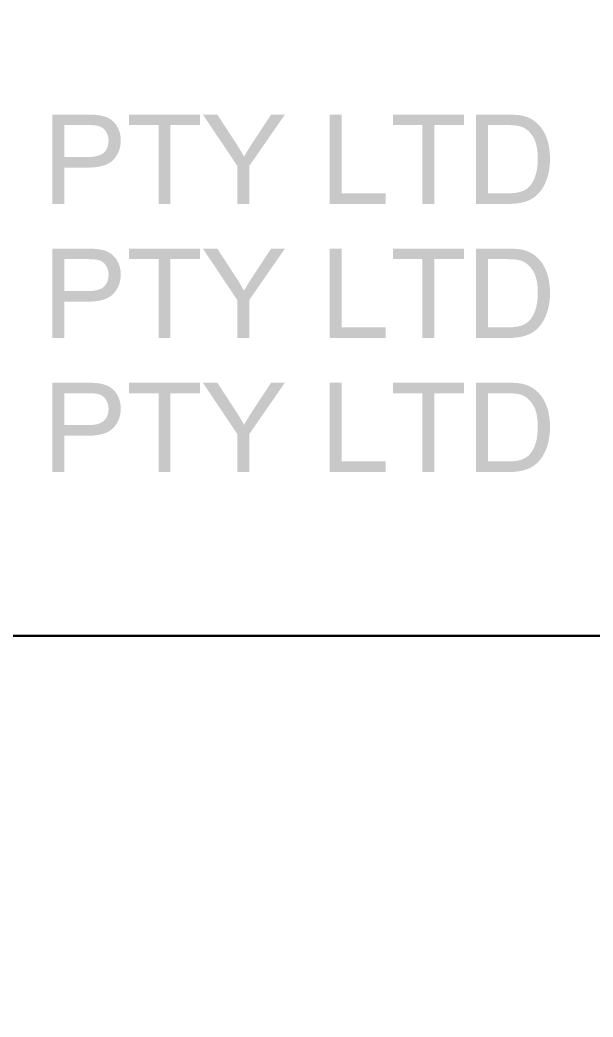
# Paper-space layout 'A3' of a CAD drawing. Header units: millimetres. Extents: x 0 to 420, y 0 to 297.
# Drawn here: x 346.24 to 356.62, y 18.07 to 36.15 of the extents above; entities that cross this region are included whole.
import ezdxf
from ezdxf.enums import TextEntityAlignment as Align

# ---------------------------------------------------------------- set-up
doc = ezdxf.new("R2010")
doc.units = ezdxf.units.MM
doc.header["$MEASUREMENT"] = 0
doc.layers.add('G_Border', color=7, linetype='Continuous', lineweight=18)
doc.styles.add('Style-ISO3098B', font='ISO3098B.shx')
doc.linetypes.add('Optic Underground', pattern='A,-118.110236,216.535433,-118.110236,216.535433,-216.535433,[1,dgnlstyle.shx,S=1.562305,R=0,X=0,Y=0],-98.425197', length=984.251969)

# ---------------------------------------------------------------- blocks, each defined once
blk = doc.blocks.new('*U4')
at = {"layer": 'G_Border', "linetype": 'Continuous', "lineweight": 25}
h = blk.add_hatch(color=230, dxfattribs=at)
edge = h.paths.add_edge_path()
edge.add_spline(control_points=[(19.244, -0.212), (19.722, -0.212), (19.904, -0.013)], knot_values=[0, 0, 0, 1, 1, 1], degree=2, periodic=0)
edge.add_spline(control_points=[(19.904, -0.013), (20.087, 0.186), (20.087, 0.473)], knot_values=[0, 0, 0, 1, 1, 1], degree=2, periodic=0)
edge.add_spline(control_points=[(20.087, 0.473), (20.087, 0.64), (20.019, 0.78)], knot_values=[0, 0, 0, 1, 1, 1], degree=2, periodic=0)
edge.add_spline(control_points=[(20.019, 0.78), (19.95, 0.92), (19.838, 0.997)], knot_values=[0, 0, 0, 1, 1, 1], degree=2, periodic=0)
edge.add_spline(control_points=[(19.838, 0.997), (19.726, 1.075), (19.56, 1.102)], knot_values=[0, 0, 0, 1, 1, 1], degree=2, periodic=0)
edge.add_spline(control_points=[(19.56, 1.102), (19.442, 1.124), (19.218, 1.124)], knot_values=[0, 0, 0, 1, 1, 1], degree=2, periodic=0)
edge.add_line((19.218, 1.124), (18.369, 1.124))
edge.add_line((18.369, 1.124), (18.369, -1.126))
edge.add_line((18.369, -1.126), (18.667, -1.126))
edge.add_line((18.667, -1.126), (18.667, -0.212))
edge.add_line((18.667, -0.212), (19.244, -0.212))
edge = h.paths.add_edge_path(flags=16)
edge.add_spline(control_points=[(19.243, 0.858), (19.445, 0.858), (19.521, 0.838)], knot_values=[0, 0, 0, 1, 1, 1], degree=2, periodic=0)
edge.add_spline(control_points=[(19.521, 0.838), (19.637, 0.806), (19.709, 0.705)], knot_values=[0, 0, 0, 1, 1, 1], degree=2, periodic=0)
edge.add_spline(control_points=[(19.709, 0.705), (19.78, 0.605), (19.78, 0.463)], knot_values=[0, 0, 0, 1, 1, 1], degree=2, periodic=0)
edge.add_spline(control_points=[(19.78, 0.463), (19.78, 0.269), (19.659, 0.161)], knot_values=[0, 0, 0, 1, 1, 1], degree=2, periodic=0)
edge.add_spline(control_points=[(19.659, 0.161), (19.538, 0.054), (19.249, 0.054)], knot_values=[0, 0, 0, 1, 1, 1], degree=2, periodic=0)
edge.add_line((19.249, 0.054), (18.667, 0.054))
edge.add_line((18.667, 0.054), (18.667, 0.858))
edge.add_line((18.667, 0.858), (19.243, 0.858))
at = {"layer": 'G_Border', "linetype": 'Continuous', "lineweight": 25, "extrusion": (0, 0, -1)}
for points in [[(-21.337, -1.126), (-21.337, 0.858), (-22.082, 0.858), (-22.082, 1.124), (-20.298, 1.124), (-20.298, 0.858), (-21.039, 0.858), (-21.039, -1.126)], [(-26.751, -1.126), (-26.751, -0.86), (-25.644, -0.86), (-25.644, 1.124), (-25.345, 1.124), (-25.345, -1.126)], [(-27.976, -1.126), (-27.976, 0.858), (-28.72, 0.858), (-28.72, 1.124), (-26.937, 1.124), (-26.937, 0.858), (-27.677, 0.858), (-27.677, -1.126)]]:
    blk.add_hatch(color=230, dxfattribs=at).paths.add_polyline_path(points)
at = {"layer": 'G_Border', "linetype": 'Continuous', "lineweight": 25}
h = blk.add_hatch(color=230, dxfattribs=at)
edge = h.paths.add_edge_path()
edge.add_line((23.021, -1.126), (23.32, -1.126))
edge.add_line((23.32, -1.126), (23.32, -0.173))
edge.add_line((23.32, -0.173), (24.219, 1.124))
edge.add_line((24.219, 1.124), (23.871, 1.124))
edge.add_line((23.871, 1.124), (23.435, 0.462))
edge.add_spline(control_points=[(23.435, 0.462), (23.291, 0.241), (23.19, 0.064)], knot_values=[0, 0, 0, 1, 1, 1], degree=2, periodic=0)
edge.add_spline(control_points=[(23.19, 0.064), (23.084, 0.256), (22.96, 0.445)], knot_values=[0, 0, 0, 1, 1, 1], degree=2, periodic=0)
edge.add_line((22.96, 0.445), (22.516, 1.124))
edge.add_line((22.516, 1.124), (22.154, 1.124))
edge.add_line((22.154, 1.124), (23.021, -0.173))
edge.add_line((23.021, -0.173), (23.021, -1.126))
h = blk.add_hatch(color=230, dxfattribs=at)
edge = h.paths.add_edge_path()
edge.add_spline(control_points=[(29.838, -1.126), (30.042, -1.126), (30.199, -1.088)], knot_values=[0, 0, 0, 1, 1, 1], degree=2, periodic=0)
edge.add_spline(control_points=[(30.199, -1.088), (30.356, -1.05), (30.468, -0.975)], knot_values=[0, 0, 0, 1, 1, 1], degree=2, periodic=0)
edge.add_spline(control_points=[(30.468, -0.975), (30.579, -0.901), (30.673, -0.771)], knot_values=[0, 0, 0, 1, 1, 1], degree=2, periodic=0)
edge.add_spline(control_points=[(30.673, -0.771), (30.766, -0.641), (30.826, -0.443)], knot_values=[0, 0, 0, 1, 1, 1], degree=2, periodic=0)
edge.add_spline(control_points=[(30.826, -0.443), (30.886, -0.245), (30.886, 0.011)], knot_values=[0, 0, 0, 1, 1, 1], degree=2, periodic=0)
edge.add_spline(control_points=[(30.886, 0.011), (30.886, 0.312), (30.798, 0.546)], knot_values=[0, 0, 0, 1, 1, 1], degree=2, periodic=0)
edge.add_spline(control_points=[(30.798, 0.546), (30.71, 0.78), (30.531, 0.93)], knot_values=[0, 0, 0, 1, 1, 1], degree=2, periodic=0)
edge.add_spline(control_points=[(30.531, 0.93), (30.395, 1.047), (30.201, 1.092)], knot_values=[0, 0, 0, 1, 1, 1], degree=2, periodic=0)
edge.add_spline(control_points=[(30.201, 1.092), (30.063, 1.124), (29.801, 1.124)], knot_values=[0, 0, 0, 1, 1, 1], degree=2, periodic=0)
edge.add_line((29.801, 1.124), (29.025, 1.124))
edge.add_line((29.025, 1.124), (29.025, -1.126))
edge.add_line((29.025, -1.126), (29.838, -1.126))
edge = h.paths.add_edge_path(flags=16)
edge.add_spline(control_points=[(29.796, 0.858), (30.062, 0.858), (30.182, 0.812)], knot_values=[0, 0, 0, 1, 1, 1], degree=2, periodic=0)
edge.add_spline(control_points=[(30.182, 0.812), (30.347, 0.747), (30.463, 0.558)], knot_values=[0, 0, 0, 1, 1, 1], degree=2, periodic=0)
edge.add_spline(control_points=[(30.463, 0.558), (30.579, 0.369), (30.579, 0.016)], knot_values=[0, 0, 0, 1, 1, 1], degree=2, periodic=0)
edge.add_spline(control_points=[(30.579, 0.016), (30.579, -0.239), (30.52, -0.418)], knot_values=[0, 0, 0, 1, 1, 1], degree=2, periodic=0)
edge.add_spline(control_points=[(30.52, -0.418), (30.461, -0.597), (30.355, -0.702)], knot_values=[0, 0, 0, 1, 1, 1], degree=2, periodic=0)
edge.add_spline(control_points=[(30.355, -0.702), (30.28, -0.778), (30.153, -0.819)], knot_values=[0, 0, 0, 1, 1, 1], degree=2, periodic=0)
edge.add_spline(control_points=[(30.153, -0.819), (30.027, -0.86), (29.804, -0.86)], knot_values=[0, 0, 0, 1, 1, 1], degree=2, periodic=0)
edge.add_line((29.804, -0.86), (29.324, -0.86))
edge.add_line((29.324, -0.86), (29.324, 0.858))
edge.add_line((29.324, 0.858), (29.796, 0.858))
blk = doc.blocks.new('*U5')
at = {"layer": 'G_Border', "linetype": 'Continuous', "lineweight": 25}
h = blk.add_hatch(color=230, dxfattribs=at)
edge = h.paths.add_edge_path()
edge.add_spline(control_points=[(9.111, -0.212), (9.588, -0.212), (9.771, -0.013)], knot_values=[0, 0, 0, 1, 1, 1], degree=2, periodic=0)
edge.add_spline(control_points=[(9.771, -0.013), (9.954, 0.186), (9.954, 0.473)], knot_values=[0, 0, 0, 1, 1, 1], degree=2, periodic=0)
edge.add_spline(control_points=[(9.954, 0.473), (9.954, 0.64), (9.885, 0.78)], knot_values=[0, 0, 0, 1, 1, 1], degree=2, periodic=0)
edge.add_spline(control_points=[(9.885, 0.78), (9.817, 0.92), (9.705, 0.997)], knot_values=[0, 0, 0, 1, 1, 1], degree=2, periodic=0)
edge.add_spline(control_points=[(9.705, 0.997), (9.593, 1.075), (9.427, 1.102)], knot_values=[0, 0, 0, 1, 1, 1], degree=2, periodic=0)
edge.add_spline(control_points=[(9.427, 1.102), (9.309, 1.124), (9.084, 1.124)], knot_values=[0, 0, 0, 1, 1, 1], degree=2, periodic=0)
edge.add_line((9.084, 1.124), (8.235, 1.124))
edge.add_line((8.235, 1.124), (8.235, -1.126))
edge.add_line((8.235, -1.126), (8.534, -1.126))
edge.add_line((8.534, -1.126), (8.534, -0.212))
edge.add_line((8.534, -0.212), (9.111, -0.212))
edge = h.paths.add_edge_path(flags=16)
edge.add_spline(control_points=[(9.109, 0.858), (9.312, 0.858), (9.387, 0.838)], knot_values=[0, 0, 0, 1, 1, 1], degree=2, periodic=0)
edge.add_spline(control_points=[(9.387, 0.838), (9.504, 0.806), (9.575, 0.705)], knot_values=[0, 0, 0, 1, 1, 1], degree=2, periodic=0)
edge.add_spline(control_points=[(9.575, 0.705), (9.647, 0.605), (9.647, 0.463)], knot_values=[0, 0, 0, 1, 1, 1], degree=2, periodic=0)
edge.add_spline(control_points=[(9.647, 0.463), (9.647, 0.269), (9.525, 0.161)], knot_values=[0, 0, 0, 1, 1, 1], degree=2, periodic=0)
edge.add_spline(control_points=[(9.525, 0.161), (9.404, 0.054), (9.115, 0.054)], knot_values=[0, 0, 0, 1, 1, 1], degree=2, periodic=0)
edge.add_line((9.115, 0.054), (8.534, 0.054))
edge.add_line((8.534, 0.054), (8.534, 0.858))
edge.add_line((8.534, 0.858), (9.109, 0.858))
at = {"layer": 'G_Border', "linetype": 'Continuous', "lineweight": 25, "extrusion": (0, 0, -1)}
for points in [[(-11.204, -1.126), (-11.204, 0.858), (-11.948, 0.858), (-11.948, 1.124), (-10.165, 1.124), (-10.165, 0.858), (-10.905, 0.858), (-10.905, -1.126)], [(-16.618, -1.126), (-16.618, -0.86), (-15.51, -0.86), (-15.51, 1.124), (-15.212, 1.124), (-15.212, -1.126)], [(-17.842, -1.126), (-17.842, 0.858), (-18.587, 0.858), (-18.587, 1.124), (-16.803, 1.124), (-16.803, 0.858), (-17.544, 0.858), (-17.544, -1.126)]]:
    blk.add_hatch(color=230, dxfattribs=at).paths.add_polyline_path(points)
at = {"layer": 'G_Border', "linetype": 'Continuous', "lineweight": 25}
h = blk.add_hatch(color=230, dxfattribs=at)
edge = h.paths.add_edge_path()
edge.add_line((12.888, -1.126), (13.186, -1.126))
edge.add_line((13.186, -1.126), (13.186, -0.173))
edge.add_line((13.186, -0.173), (14.085, 1.124))
edge.add_line((14.085, 1.124), (13.738, 1.124))
edge.add_line((13.738, 1.124), (13.302, 0.462))
edge.add_spline(control_points=[(13.302, 0.462), (13.157, 0.241), (13.056, 0.064)], knot_values=[0, 0, 0, 1, 1, 1], degree=2, periodic=0)
edge.add_spline(control_points=[(13.056, 0.064), (12.951, 0.256), (12.826, 0.445)], knot_values=[0, 0, 0, 1, 1, 1], degree=2, periodic=0)
edge.add_line((12.826, 0.445), (12.383, 1.124))
edge.add_line((12.383, 1.124), (12.02, 1.124))
edge.add_line((12.02, 1.124), (12.888, -0.173))
edge.add_line((12.888, -0.173), (12.888, -1.126))
h = blk.add_hatch(color=230, dxfattribs=at)
edge = h.paths.add_edge_path()
edge.add_spline(control_points=[(19.704, -1.126), (19.908, -1.126), (20.066, -1.088)], knot_values=[0, 0, 0, 1, 1, 1], degree=2, periodic=0)
edge.add_spline(control_points=[(20.066, -1.088), (20.223, -1.05), (20.334, -0.975)], knot_values=[0, 0, 0, 1, 1, 1], degree=2, periodic=0)
edge.add_spline(control_points=[(20.334, -0.975), (20.446, -0.901), (20.539, -0.771)], knot_values=[0, 0, 0, 1, 1, 1], degree=2, periodic=0)
edge.add_spline(control_points=[(20.539, -0.771), (20.633, -0.641), (20.693, -0.443)], knot_values=[0, 0, 0, 1, 1, 1], degree=2, periodic=0)
edge.add_spline(control_points=[(20.693, -0.443), (20.753, -0.245), (20.753, 0.011)], knot_values=[0, 0, 0, 1, 1, 1], degree=2, periodic=0)
edge.add_spline(control_points=[(20.753, 0.011), (20.753, 0.312), (20.664, 0.546)], knot_values=[0, 0, 0, 1, 1, 1], degree=2, periodic=0)
edge.add_spline(control_points=[(20.664, 0.546), (20.576, 0.78), (20.398, 0.93)], knot_values=[0, 0, 0, 1, 1, 1], degree=2, periodic=0)
edge.add_spline(control_points=[(20.398, 0.93), (20.261, 1.047), (20.068, 1.092)], knot_values=[0, 0, 0, 1, 1, 1], degree=2, periodic=0)
edge.add_spline(control_points=[(20.068, 1.092), (19.93, 1.124), (19.667, 1.124)], knot_values=[0, 0, 0, 1, 1, 1], degree=2, periodic=0)
edge.add_line((19.667, 1.124), (18.892, 1.124))
edge.add_line((18.892, 1.124), (18.892, -1.126))
edge.add_line((18.892, -1.126), (19.704, -1.126))
edge = h.paths.add_edge_path(flags=16)
edge.add_spline(control_points=[(19.663, 0.858), (19.928, 0.858), (20.048, 0.812)], knot_values=[0, 0, 0, 1, 1, 1], degree=2, periodic=0)
edge.add_spline(control_points=[(20.048, 0.812), (20.214, 0.747), (20.33, 0.558)], knot_values=[0, 0, 0, 1, 1, 1], degree=2, periodic=0)
edge.add_spline(control_points=[(20.33, 0.558), (20.446, 0.369), (20.446, 0.016)], knot_values=[0, 0, 0, 1, 1, 1], degree=2, periodic=0)
edge.add_spline(control_points=[(20.446, 0.016), (20.446, -0.239), (20.387, -0.418)], knot_values=[0, 0, 0, 1, 1, 1], degree=2, periodic=0)
edge.add_spline(control_points=[(20.387, -0.418), (20.327, -0.597), (20.222, -0.702)], knot_values=[0, 0, 0, 1, 1, 1], degree=2, periodic=0)
edge.add_spline(control_points=[(20.222, -0.702), (20.146, -0.778), (20.02, -0.819)], knot_values=[0, 0, 0, 1, 1, 1], degree=2, periodic=0)
edge.add_spline(control_points=[(20.02, -0.819), (19.893, -0.86), (19.671, -0.86)], knot_values=[0, 0, 0, 1, 1, 1], degree=2, periodic=0)
edge.add_line((19.671, -0.86), (19.19, -0.86))
edge.add_line((19.19, -0.86), (19.19, 0.858))
edge.add_line((19.19, 0.858), (19.663, 0.858))
blk = doc.blocks.new('*U6')
at = {"layer": 'G_Border', "linetype": 'Continuous', "lineweight": 25}
h = blk.add_hatch(color=230, dxfattribs=at)
edge = h.paths.add_edge_path()
edge.add_spline(control_points=[(9.11, -0.212), (9.588, -0.212), (9.771, -0.013)], knot_values=[0, 0, 0, 1, 1, 1], degree=2, periodic=0)
edge.add_spline(control_points=[(9.771, -0.013), (9.953, 0.186), (9.953, 0.473)], knot_values=[0, 0, 0, 1, 1, 1], degree=2, periodic=0)
edge.add_spline(control_points=[(9.953, 0.473), (9.953, 0.64), (9.885, 0.78)], knot_values=[0, 0, 0, 1, 1, 1], degree=2, periodic=0)
edge.add_spline(control_points=[(9.885, 0.78), (9.817, 0.92), (9.704, 0.997)], knot_values=[0, 0, 0, 1, 1, 1], degree=2, periodic=0)
edge.add_spline(control_points=[(9.704, 0.997), (9.592, 1.075), (9.427, 1.102)], knot_values=[0, 0, 0, 1, 1, 1], degree=2, periodic=0)
edge.add_spline(control_points=[(9.427, 1.102), (9.308, 1.124), (9.084, 1.124)], knot_values=[0, 0, 0, 1, 1, 1], degree=2, periodic=0)
edge.add_line((9.084, 1.124), (8.235, 1.124))
edge.add_line((8.235, 1.124), (8.235, -1.126))
edge.add_line((8.235, -1.126), (8.533, -1.126))
edge.add_line((8.533, -1.126), (8.533, -0.212))
edge.add_line((8.533, -0.212), (9.11, -0.212))
edge = h.paths.add_edge_path(flags=16)
edge.add_spline(control_points=[(9.109, 0.858), (9.312, 0.858), (9.387, 0.838)], knot_values=[0, 0, 0, 1, 1, 1], degree=2, periodic=0)
edge.add_spline(control_points=[(9.387, 0.838), (9.503, 0.806), (9.575, 0.705)], knot_values=[0, 0, 0, 1, 1, 1], degree=2, periodic=0)
edge.add_spline(control_points=[(9.575, 0.705), (9.646, 0.605), (9.646, 0.463)], knot_values=[0, 0, 0, 1, 1, 1], degree=2, periodic=0)
edge.add_spline(control_points=[(9.646, 0.463), (9.646, 0.269), (9.525, 0.161)], knot_values=[0, 0, 0, 1, 1, 1], degree=2, periodic=0)
edge.add_spline(control_points=[(9.525, 0.161), (9.404, 0.054), (9.115, 0.054)], knot_values=[0, 0, 0, 1, 1, 1], degree=2, periodic=0)
edge.add_line((9.115, 0.054), (8.533, 0.054))
edge.add_line((8.533, 0.054), (8.533, 0.858))
edge.add_line((8.533, 0.858), (9.109, 0.858))
at = {"layer": 'G_Border', "linetype": 'Continuous', "lineweight": 25, "extrusion": (0, 0, -1)}
for points in [[(-11.203, -1.126), (-11.203, 0.858), (-11.948, 0.858), (-11.948, 1.124), (-10.164, 1.124), (-10.164, 0.858), (-10.905, 0.858), (-10.905, -1.126)], [(-16.617, -1.126), (-16.617, -0.86), (-15.51, -0.86), (-15.51, 1.124), (-15.211, 1.124), (-15.211, -1.126)], [(-17.842, -1.126), (-17.842, 0.858), (-18.586, 0.858), (-18.586, 1.124), (-16.803, 1.124), (-16.803, 0.858), (-17.544, 0.858), (-17.544, -1.126)]]:
    blk.add_hatch(color=230, dxfattribs=at).paths.add_polyline_path(points)
at = {"layer": 'G_Border', "linetype": 'Continuous', "lineweight": 25}
h = blk.add_hatch(color=230, dxfattribs=at)
edge = h.paths.add_edge_path()
edge.add_line((12.888, -1.126), (13.186, -1.126))
edge.add_line((13.186, -1.126), (13.186, -0.173))
edge.add_line((13.186, -0.173), (14.085, 1.124))
edge.add_line((14.085, 1.124), (13.738, 1.124))
edge.add_line((13.738, 1.124), (13.301, 0.462))
edge.add_spline(control_points=[(13.301, 0.462), (13.157, 0.241), (13.056, 0.064)], knot_values=[0, 0, 0, 1, 1, 1], degree=2, periodic=0)
edge.add_spline(control_points=[(13.056, 0.064), (12.95, 0.256), (12.826, 0.445)], knot_values=[0, 0, 0, 1, 1, 1], degree=2, periodic=0)
edge.add_line((12.826, 0.445), (12.382, 1.124))
edge.add_line((12.382, 1.124), (12.02, 1.124))
edge.add_line((12.02, 1.124), (12.888, -0.173))
edge.add_line((12.888, -0.173), (12.888, -1.126))
h = blk.add_hatch(color=230, dxfattribs=at)
edge = h.paths.add_edge_path()
edge.add_spline(control_points=[(19.704, -1.126), (19.908, -1.126), (20.065, -1.088)], knot_values=[0, 0, 0, 1, 1, 1], degree=2, periodic=0)
edge.add_spline(control_points=[(20.065, -1.088), (20.223, -1.05), (20.334, -0.975)], knot_values=[0, 0, 0, 1, 1, 1], degree=2, periodic=0)
edge.add_spline(control_points=[(20.334, -0.975), (20.445, -0.901), (20.539, -0.771)], knot_values=[0, 0, 0, 1, 1, 1], degree=2, periodic=0)
edge.add_spline(control_points=[(20.539, -0.771), (20.632, -0.641), (20.692, -0.443)], knot_values=[0, 0, 0, 1, 1, 1], degree=2, periodic=0)
edge.add_spline(control_points=[(20.692, -0.443), (20.752, -0.245), (20.752, 0.011)], knot_values=[0, 0, 0, 1, 1, 1], degree=2, periodic=0)
edge.add_spline(control_points=[(20.752, 0.011), (20.752, 0.312), (20.664, 0.546)], knot_values=[0, 0, 0, 1, 1, 1], degree=2, periodic=0)
edge.add_spline(control_points=[(20.664, 0.546), (20.576, 0.78), (20.398, 0.93)], knot_values=[0, 0, 0, 1, 1, 1], degree=2, periodic=0)
edge.add_spline(control_points=[(20.398, 0.93), (20.261, 1.047), (20.067, 1.092)], knot_values=[0, 0, 0, 1, 1, 1], degree=2, periodic=0)
edge.add_spline(control_points=[(20.067, 1.092), (19.929, 1.124), (19.667, 1.124)], knot_values=[0, 0, 0, 1, 1, 1], degree=2, periodic=0)
edge.add_line((19.667, 1.124), (18.891, 1.124))
edge.add_line((18.891, 1.124), (18.891, -1.126))
edge.add_line((18.891, -1.126), (19.704, -1.126))
edge = h.paths.add_edge_path(flags=16)
edge.add_spline(control_points=[(19.663, 0.858), (19.928, 0.858), (20.048, 0.812)], knot_values=[0, 0, 0, 1, 1, 1], degree=2, periodic=0)
edge.add_spline(control_points=[(20.048, 0.812), (20.213, 0.747), (20.329, 0.558)], knot_values=[0, 0, 0, 1, 1, 1], degree=2, periodic=0)
edge.add_spline(control_points=[(20.329, 0.558), (20.445, 0.369), (20.445, 0.016)], knot_values=[0, 0, 0, 1, 1, 1], degree=2, periodic=0)
edge.add_spline(control_points=[(20.445, 0.016), (20.445, -0.239), (20.386, -0.418)], knot_values=[0, 0, 0, 1, 1, 1], degree=2, periodic=0)
edge.add_spline(control_points=[(20.386, -0.418), (20.327, -0.597), (20.221, -0.702)], knot_values=[0, 0, 0, 1, 1, 1], degree=2, periodic=0)
edge.add_spline(control_points=[(20.221, -0.702), (20.146, -0.778), (20.019, -0.819)], knot_values=[0, 0, 0, 1, 1, 1], degree=2, periodic=0)
edge.add_spline(control_points=[(20.019, -0.819), (19.893, -0.86), (19.67, -0.86)], knot_values=[0, 0, 0, 1, 1, 1], degree=2, periodic=0)
edge.add_line((19.67, -0.86), (19.19, -0.86))
edge.add_line((19.19, -0.86), (19.19, 0.858))
edge.add_line((19.19, 0.858), (19.663, 0.858))
blk = doc.blocks.new('*U7')
at = {"layer": 'G_Border', "color": 230, "linetype": 'Continuous', "lineweight": 25, "xscale": 1.111111111111074, "yscale": 1.111111111111074, "zscale": 1.111111111111074}
for name, p in [('*U6', (11.26, 3.751)), ('*U5', (11.259, 0.001)), ('*U4', (0, -3.749))]:
    blk.add_blockref(name, p, dxfattribs=at)
blk = doc.blocks.new('RTA3')
at = {"layer": 'G_Border', "color": 30, "linetype": 'Continuous', "lineweight": 50}
blk.add_line((262.72, 24.98), (411.4, 24.98), dxfattribs=at)
at = {"layer": 'G_Border', "color": 7, "linetype": 'Continuous', "lineweight": 18}
blk.add_3dface([(0, 0), (420, 0), (420, 297), (0, 297)], dxfattribs=at)
at = {"layer": 'G_Border', "color": 30, "linetype": 'Continuous', "lineweight": 50}
blk.add_3dface([(5, 5), (415, 5), (415, 292), (5, 292)], dxfattribs=at)
at = {"layer": 'G_Border', "color": 230, "linetype": 'Continuous', "lineweight": 25}
blk.add_3dface([(8.6, 8.6), (411.4, 8.6), (411.4, 288.4), (8.6, 288.4)], dxfattribs=at)
at = {"layer": 'G_Border', "color": 230, "linetype": 'Continuous', "lineweight": 25, "xscale": 0.6480000000000158, "yscale": 0.6480000000000158, "zscale": 0.6480000000000158}
blk.add_blockref('*U7', (333.601, 31.191), dxfattribs=at)
at = {"layer": 'G_Border', "color": 7, "linetype": 'Continuous', "lineweight": 25, "style": 'Style-ISO3098B'}
for tag, p in [('068 Ref1', (16.7, 36.5)), ('026 Rev1', (80.02, 36.5)), ('027 By1', (85.78, 36.5)), ('028 Date1', (94.42, 36.5)), ('029 Description1', (109.54, 36.5)), ('030 Ckd1', (188.74, 36.5)), ('031 App1', (195.94, 36.5)), ('009 Drawn', (225.46, 36.5)), ('010 Drawn Date', (247.06, 36.5)), ('069 Ref2', (16.7, 32.9)), ('032 Rev2', (80.02, 32.9)), ('033 By2', (85.78, 32.9)), ('034 Date2', (94.42, 32.9)), ('035 Description2', (109.54, 32.9)), ('036 Ckd2', (188.74, 32.9)), ('037 App2', (195.94, 32.9)), ('011 Traced', (225.46, 32.9)), ('012 Traced Date', (247.06, 32.9)), ('070 Ref3', (16.7, 29.3)), ('038 Rev3', (80.02, 29.3)), ('039 By3', (85.78, 29.3)), ('040 Date3', (94.42, 29.3)), ('041 Description3', (109.54, 29.3)), ('042 Ckd3', (188.74, 29.3)), ('043 App3', (195.94, 29.3)), ('013 Checked', (225.46, 29.3)), ('014 Checked Date', (247.06, 29.3)), ('071 Ref4', (16.7, 25.7)), ('044 Rev4', (80.02, 25.7)), ('045 By4', (85.78, 25.7)), ('046 Date4', (94.42, 25.7)), ('047 Description4', (109.54, 25.7)), ('048 Ckd4', (188.74, 25.7)), ('049 App4', (195.94, 25.7)), ('015 Supt Draft', (225.46, 25.7)), ('016 Supt Draft Date', (247.06, 25.7)), ('005 Scale', (375.95, 24.08)), ('072 Ref5', (16.7, 22.1)), ('050 Rev5', (80.02, 22.1)), ('051 By5', (85.78, 22.1)), ('052 Date5', (94.42, 22.1)), ('053 Description5', (109.54, 22.1)), ('054 Ckd5', (188.74, 22.1)), ('055 App5', (195.94, 22.1)), ('017 Proj Eng', (225.46, 22.1)), ('018 Proj Eng Date', (247.06, 22.1)), ('073 Ref6', (16.7, 18.5)), ('056 Rev6', (80.02, 18.5)), ('057 By6', (85.78, 18.5)), ('058 Date6', (94.42, 18.5)), ('059 Description6', (109.54, 18.5)), ('060 Ckd6', (188.74, 18.5)), ('061 App6', (195.94, 18.5)), ('019 Approved', (225.46, 18.5)), ('020 Approved Date', (247.06, 18.5)), ('074 Ref7', (16.7, 14.9)), ('062 Rev7', (80.02, 14.9)), ('063 By7', (85.78, 14.9)), ('064 Date7', (94.42, 14.9)), ('065 Description7', (109.54, 14.9)), ('066 Ckd7', (188.74, 14.9)), ('067 App7', (195.94, 14.9)), ('021 App for Const', (225.46, 14.9)), ('022 App for Const Date', (247.06, 14.9)), ('075 Ref8', (16.7, 11.3)), ('023 Blank Person Title', (203.14, 11.3)), ('024 Blank Person Name', (225.46, 11.3)), ('025 Blank Person Date', (247.06, 11.3))]:
    blk.add_attdef(tag, text='', height=1.8, dxfattribs=at).set_placement(p, align=Align.TOP_LEFT)
at = {"layer": 'G_Border', "color": 7, "linetype": 'Continuous', "lineweight": 35, "style": 'Style-ISO3098B', "flags": 8}
blk.add_attdef('001 Title Line 1', text='', height=2.5, dxfattribs=at).set_placement((263.97, 23.73), align=Align.TOP_LEFT)
at = {"layer": 'G_Border', "color": 7, "linetype": 'Continuous', "lineweight": 35, "style": 'Style-ISO3098B'}
for tag, p in [('002 Title Line 2', (263.97, 19.98)), ('003 Title Line 3', (263.97, 16.23)), ('004 Title Line 4', (263.97, 12.48))]:
    blk.add_attdef(tag, text='', height=2.5, dxfattribs=at).set_placement(p, align=Align.TOP_LEFT)
at = {"layer": 'G_Border', "color": 7, "linetype": 'Continuous', "lineweight": 35, "style": 'Style-ISO3098B', "width": 0.8}
for tag, p in [('006 Drawing Number', (366.94, 16.93)), ('007 Title Rev', (404.88, 16.93))]:
    blk.add_attdef(tag, text='', height=3.5, dxfattribs=at).set_placement(p, align=Align.TOP_LEFT)
at = {"layer": 'G_Border', "color": 7, "linetype": 'Continuous', "lineweight": 25, "style": 'Style-ISO3098B'}
blk.add_attdef('008 Project Number', (0, 0), '', height=1.8, dxfattribs=at)

psp = doc.layouts.new('A3')

# ---------------------------------------------------------------- block references
at = {"linetype": 'Optic Underground'}
psp.add_blockref('RTA3', (0, 0), dxfattribs=at)

doc.saveas('drawing.dxf')
